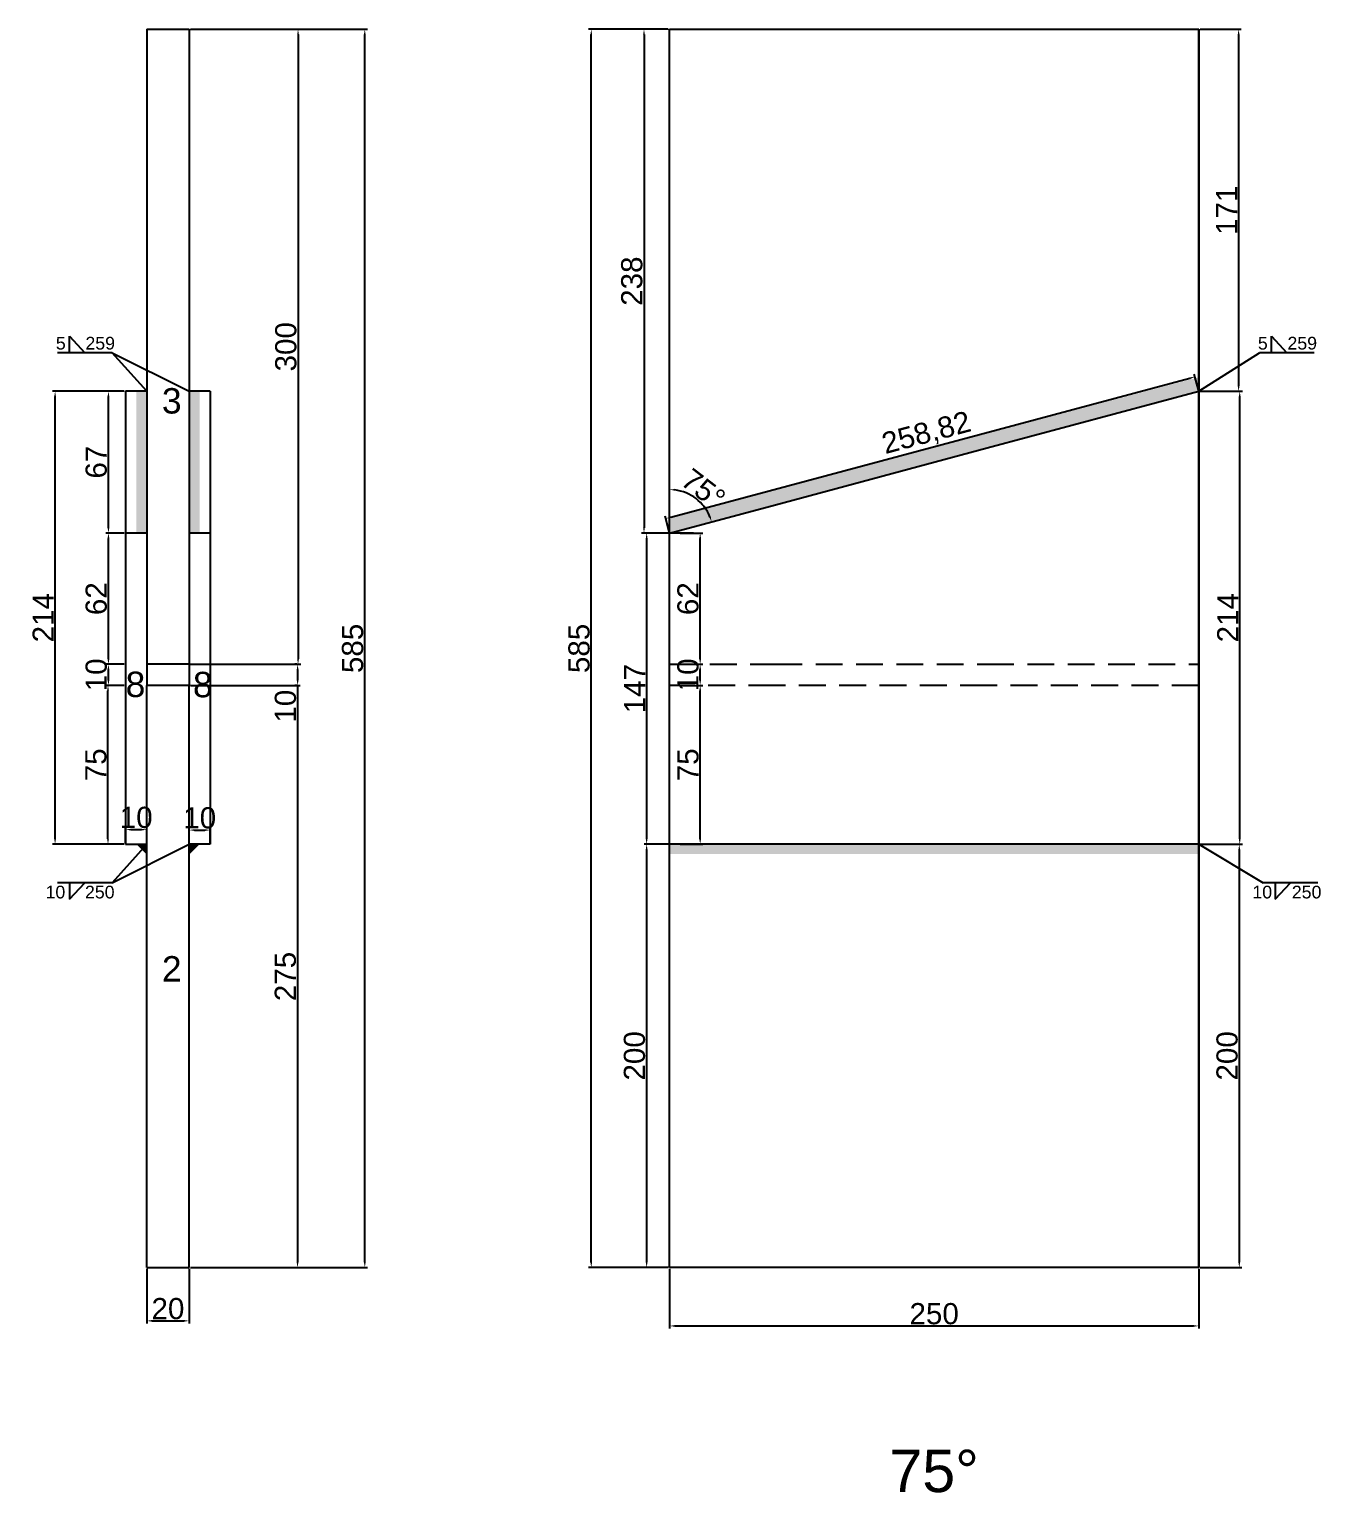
# Model space of a CAD drawing. Header units: millimetres. Extents: x 277 to 35015, y -7843 to 25622.
# Drawn here: x 1917 to 2527, y -7032 to -6341 of the extents above; entities that cross this region are included whole.
import ezdxf

# ---------------------------------------------------------------- set-up
doc = ezdxf.new("R2010")
doc.units = ezdxf.units.MM
doc.linetypes.add('DASHED', pattern=[19.05, 12.7, -6.35])
for name, color, linetype in [('尺寸标注', 6, 'Continuous'), ('标号', 4, 'Continuous'), ('焊缝', 250, 'Continuous')]:
    doc.layers.add(name, color=color, linetype=linetype)
doc.styles.get("Standard").update_dxf_attribs({"font": 'arial.ttf'})
doc.dimstyles.new('ISO-25-JHF', dxfattribs={"dimtxt": 10, "dimasz": 2.5, "dimexe": 1.25, "dimexo": 0.625, "dimtad": 1, "dimtxsty": 'Standard', "dimcen": 2.5, "dimadec": 0, "dimazin": 0, "dimtfac": 1, "dimtmove": 0, "dimatfit": 3, "dimfxl": 1, "dimarcsym": 0})

# ---------------------------------------------------------------- blocks, each defined once
blk = doc.blocks.new('*D908')
at = {"layer": 'Defpoints', "color": 0, "transparency": 16777216}
for p in [(1972.72, -6925.98), (1992.72, -6925.98), (1992.72, -6951.17)]:
    blk.add_point(p, dxfattribs=at)
at = {"layer": '尺寸标注', "color": 0, "lineweight": -2, "transparency": 16777216}
for p, q in [((1972.72, -6926.6), (1972.72, -6952.42)), ((1992.72, -6926.6), (1992.72, -6952.42)), ((1975.22, -6951.17), (1990.22, -6951.17))]:
    blk.add_line(p, q, dxfattribs=at)
at = {"layer": '尺寸标注', "color": 0, "transparency": 16777216}
for points in [[(1975.22, -6950.76), (1975.22, -6951.59), (1972.72, -6951.17)], [(1990.22, -6950.76), (1990.22, -6951.59), (1992.72, -6951.17)]]:
    blk.add_solid(points, dxfattribs=at)
at = {"layer": '尺寸标注', "color": 0, "transparency": 16777216, "insert": (1982.72, -6945.44), "char_height": 10, "attachment_point": 5}
blk.add_mtext('20', dxfattribs=at)
blk = doc.blocks.new('*D909')
at = {"layer": 'Defpoints', "color": 0, "transparency": 16777216}
for p in [(1972.72, -6719.09), (1962.72, -6725.98), (1972.72, -6725.98)]:
    blk.add_point(p, dxfattribs=at)
at = {"layer": '尺寸标注', "color": 0, "lineweight": -2, "transparency": 16777216}
for p, q in [((1962.72, -6725.35), (1962.72, -6717.84)), ((1965.22, -6719.09), (1970.22, -6719.09)), ((1972.72, -6725.35), (1972.72, -6717.84))]:
    blk.add_line(p, q, dxfattribs=at)
at = {"layer": '尺寸标注', "color": 0, "transparency": 16777216}
for points in [[(1965.22, -6718.68), (1965.22, -6719.51), (1962.72, -6719.09)], [(1970.22, -6718.68), (1970.22, -6719.51), (1972.72, -6719.09)]]:
    blk.add_solid(points, dxfattribs=at)
at = {"layer": '尺寸标注', "color": 0, "transparency": 16777216, "insert": (1967.72, -6713.36), "char_height": 10, "attachment_point": 5}
blk.add_mtext('10', dxfattribs=at)
blk = doc.blocks.new('*D910')
at = {"layer": 'Defpoints', "color": 0, "transparency": 16777216}
for p in [(2002.72, -6719.31), (1992.72, -6725.98), (2002.72, -6725.98)]:
    blk.add_point(p, dxfattribs=at)
at = {"layer": '尺寸标注', "color": 0, "lineweight": -2, "transparency": 16777216}
for p, q in [((1992.72, -6725.35), (1992.72, -6718.06)), ((1995.22, -6719.31), (2000.22, -6719.31)), ((2002.72, -6725.35), (2002.72, -6718.06))]:
    blk.add_line(p, q, dxfattribs=at)
at = {"layer": '尺寸标注', "color": 0, "transparency": 16777216}
for points in [[(1995.22, -6718.89), (1995.22, -6719.72), (1992.72, -6719.31)], [(2000.22, -6718.89), (2000.22, -6719.72), (2002.72, -6719.31)]]:
    blk.add_solid(points, dxfattribs=at)
at = {"layer": '尺寸标注', "color": 0, "transparency": 16777216, "insert": (1997.72, -6713.58), "char_height": 10, "attachment_point": 5}
blk.add_mtext('10', dxfattribs=at)
blk = doc.blocks.new('*D942')
at = {"layer": 'Defpoints', "color": 0, "transparency": 16777216}
for p in [(2219.72, -6925.98), (2469.72, -6925.98), (2469.72, -6953.57)]:
    blk.add_point(p, dxfattribs=at)
at = {"layer": '尺寸标注', "color": 0, "lineweight": -2, "transparency": 16777216}
for p, q in [((2219.72, -6926.6), (2219.72, -6954.82)), ((2469.72, -6926.6), (2469.72, -6954.82)), ((2222.22, -6953.57), (2467.22, -6953.57))]:
    blk.add_line(p, q, dxfattribs=at)
at = {"layer": '尺寸标注', "color": 0, "transparency": 16777216}
for points in [[(2222.22, -6953.15), (2222.22, -6953.98), (2219.72, -6953.57)], [(2467.22, -6953.15), (2467.22, -6953.98), (2469.72, -6953.57)]]:
    blk.add_solid(points, dxfattribs=at)
at = {"layer": '尺寸标注', "color": 0, "transparency": 16777216, "insert": (2344.72, -6947.84), "char_height": 10, "attachment_point": 5}
blk.add_mtext('250', dxfattribs=at)
blk = doc.blocks.new('*D943')
at = {"layer": 'Defpoints', "color": 0, "transparency": 16777216}
for p in [(2219.72, -6578.98), (2208.88, -6725.98), (2219.72, -6725.98)]:
    blk.add_point(p, dxfattribs=at)
at = {"layer": '尺寸标注', "color": 0, "lineweight": -2, "transparency": 16777216}
for p, q in [((2219.09, -6578.98), (2207.63, -6578.98)), ((2208.88, -6581.48), (2208.88, -6723.48)), ((2219.09, -6725.98), (2207.63, -6725.98))]:
    blk.add_line(p, q, dxfattribs=at)
at = {"layer": '尺寸标注', "color": 0, "transparency": 16777216}
for points in [[(2208.46, -6581.48), (2209.3, -6581.48), (2208.88, -6578.98)], [(2208.46, -6723.48), (2209.3, -6723.48), (2208.88, -6725.98)]]:
    blk.add_solid(points, dxfattribs=at)
at = {"layer": '尺寸标注', "color": 0, "transparency": 16777216, "insert": (2203.24, -6652.48), "char_height": 10, "attachment_point": 5, "rotation": 90}
blk.add_mtext('147', dxfattribs=at)
blk = doc.blocks.new('*D931')
at = {"layer": 'Defpoints', "color": 0, "transparency": 16777216}
for p in [(2224.16, -6650.98), (2234.17, -6650.98), (2224.16, -6725.98)]:
    blk.add_point(p, dxfattribs=at)
at = {"layer": '尺寸标注', "color": 0, "lineweight": -2, "transparency": 16777216}
for p, q in [((2224.78, -6650.98), (2235.42, -6650.98)), ((2234.17, -6723.48), (2234.17, -6653.48)), ((2224.78, -6725.98), (2235.42, -6725.98))]:
    blk.add_line(p, q, dxfattribs=at)
at = {"layer": '尺寸标注', "color": 0, "transparency": 16777216}
for points in [[(2233.75, -6653.48), (2234.58, -6653.48), (2234.17, -6650.98)], [(2233.75, -6723.48), (2234.58, -6723.48), (2234.17, -6725.98)]]:
    blk.add_solid(points, dxfattribs=at)
at = {"layer": '尺寸标注', "color": 0, "transparency": 16777216, "insert": (2228.46, -6688.48), "char_height": 10, "attachment_point": 5, "rotation": 90}
blk.add_mtext('75', dxfattribs=at)
blk = doc.blocks.new('*D932')
at = {"layer": 'Defpoints', "color": 0, "transparency": 16777216}
for p in [(2224.16, -6640.98), (2234.17, -6640.98), (2224.16, -6650.98)]:
    blk.add_point(p, dxfattribs=at)
at = {"layer": '尺寸标注', "color": 0, "lineweight": -2, "transparency": 16777216}
for p, q in [((2224.78, -6640.98), (2235.42, -6640.98)), ((2234.17, -6648.48), (2234.17, -6643.48)), ((2224.78, -6650.98), (2235.42, -6650.98))]:
    blk.add_line(p, q, dxfattribs=at)
at = {"layer": '尺寸标注', "color": 0, "transparency": 16777216}
for points in [[(2233.75, -6643.48), (2234.58, -6643.48), (2234.17, -6640.98)], [(2233.75, -6648.48), (2234.58, -6648.48), (2234.17, -6650.98)]]:
    blk.add_solid(points, dxfattribs=at)
at = {"layer": '尺寸标注', "color": 0, "transparency": 16777216, "insert": (2228.44, -6645.98), "char_height": 10, "attachment_point": 5, "rotation": 90}
blk.add_mtext('10', dxfattribs=at)
blk = doc.blocks.new('*D933')
at = {"layer": 'Defpoints', "color": 0, "transparency": 16777216}
for p in [(2224.16, -6578.98), (2234.17, -6578.98), (2224.16, -6640.98)]:
    blk.add_point(p, dxfattribs=at)
at = {"layer": '尺寸标注', "color": 0, "lineweight": -2, "transparency": 16777216}
for p, q in [((2224.78, -6578.98), (2235.42, -6578.98)), ((2234.17, -6638.48), (2234.17, -6581.48)), ((2224.78, -6640.98), (2235.42, -6640.98))]:
    blk.add_line(p, q, dxfattribs=at)
at = {"layer": '尺寸标注', "color": 0, "transparency": 16777216}
for points in [[(2233.75, -6581.48), (2234.58, -6581.48), (2234.17, -6578.98)], [(2233.75, -6638.48), (2234.58, -6638.48), (2234.17, -6640.98)]]:
    blk.add_solid(points, dxfattribs=at)
at = {"layer": '尺寸标注', "color": 0, "transparency": 16777216, "insert": (2228.44, -6609.98), "char_height": 10, "attachment_point": 5, "rotation": 90}
blk.add_mtext('62', dxfattribs=at)
blk = doc.blocks.new('*D944')
at = {"layer": 'Defpoints', "color": 0, "transparency": 16777216}
for p in [(2469.72, -6511.99), (2489.08, -6511.99), (2469.72, -6725.98)]:
    blk.add_point(p, dxfattribs=at)
at = {"layer": '尺寸标注', "color": 0, "lineweight": -2, "transparency": 16777216}
for p, q in [((2470.34, -6511.99), (2490.33, -6511.99)), ((2489.08, -6723.48), (2489.08, -6514.49)), ((2470.34, -6725.98), (2490.33, -6725.98))]:
    blk.add_line(p, q, dxfattribs=at)
at = {"layer": '尺寸标注', "color": 0, "transparency": 16777216}
for points in [[(2488.66, -6514.49), (2489.49, -6514.49), (2489.08, -6511.99)], [(2488.66, -6723.48), (2489.49, -6723.48), (2489.08, -6725.98)]]:
    blk.add_solid(points, dxfattribs=at)
at = {"layer": '尺寸标注', "color": 0, "transparency": 16777216, "insert": (2483.43, -6618.98), "char_height": 10, "attachment_point": 5, "rotation": 90}
blk.add_mtext('214', dxfattribs=at)
blk = doc.blocks.new('*D935')
at = {"layer": 'Defpoints', "color": 0, "transparency": 16777216}
for p in [(2182.71, -6340.98), (2219.72, -6340.98), (2219.72, -6925.98)]:
    blk.add_point(p, dxfattribs=at)
at = {"layer": '尺寸标注', "color": 0, "lineweight": -2, "transparency": 16777216}
for p, q in [((2219.09, -6340.98), (2181.46, -6340.98)), ((2182.71, -6923.48), (2182.71, -6343.48)), ((2219.09, -6925.98), (2181.46, -6925.98))]:
    blk.add_line(p, q, dxfattribs=at)
at = {"layer": '尺寸标注', "color": 0, "transparency": 16777216}
for points in [[(2182.3, -6343.48), (2183.13, -6343.48), (2182.71, -6340.98)], [(2182.3, -6923.48), (2183.13, -6923.48), (2182.71, -6925.98)]]:
    blk.add_solid(points, dxfattribs=at)
at = {"layer": '尺寸标注', "color": 0, "transparency": 16777216, "insert": (2176.98, -6633.48), "char_height": 10, "attachment_point": 5, "rotation": 90}
blk.add_mtext('585', dxfattribs=at)
blk = doc.blocks.new('*D947')
at = {"layer": 'Defpoints', "color": 0, "transparency": 16777216}
for p in [(2219.72, -6340.98), (2207.63, -6578.98), (2219.72, -6578.98)]:
    blk.add_point(p, dxfattribs=at)
at = {"layer": '尺寸标注', "color": 0, "lineweight": -2, "transparency": 16777216}
for p, q in [((2219.09, -6340.98), (2206.38, -6340.98)), ((2207.63, -6343.48), (2207.63, -6576.48)), ((2219.09, -6578.98), (2206.38, -6578.98))]:
    blk.add_line(p, q, dxfattribs=at)
at = {"layer": '尺寸标注', "color": 0, "transparency": 16777216}
for points in [[(2207.21, -6343.48), (2208.05, -6343.48), (2207.63, -6340.98)], [(2207.21, -6576.48), (2208.05, -6576.48), (2207.63, -6578.98)]]:
    blk.add_solid(points, dxfattribs=at)
at = {"layer": '尺寸标注', "color": 0, "transparency": 16777216, "insert": (2201.9, -6459.98), "char_height": 10, "attachment_point": 5, "rotation": 90}
blk.add_mtext('238', dxfattribs=at)
blk = doc.blocks.new('*D952')
at = {"layer": 'Defpoints', "color": 0, "transparency": 16777216}
for p in [(1992.72, -6340.98), (1992.72, -6640.98), (2044.19, -6640.98)]:
    blk.add_point(p, dxfattribs=at)
at = {"layer": '尺寸标注', "color": 0, "lineweight": -2, "transparency": 16777216}
for p, q in [((1993.35, -6340.98), (2045.44, -6340.98)), ((2044.19, -6343.48), (2044.19, -6638.48)), ((1993.35, -6640.98), (2045.44, -6640.98))]:
    blk.add_line(p, q, dxfattribs=at)
at = {"layer": '尺寸标注', "color": 0, "transparency": 16777216}
for points in [[(2043.77, -6343.48), (2044.61, -6343.48), (2044.19, -6340.98)], [(2043.77, -6638.48), (2044.61, -6638.48), (2044.19, -6640.98)]]:
    blk.add_solid(points, dxfattribs=at)
at = {"layer": '尺寸标注', "color": 0, "transparency": 16777216, "insert": (2038.45, -6490.98), "char_height": 10, "attachment_point": 5, "rotation": 90}
blk.add_mtext('300', dxfattribs=at)
blk = doc.blocks.new('*D953')
at = {"layer": 'Defpoints', "color": 0, "transparency": 16777216}
for p in [(2044.19, -6640.98), (2043.98, -6650.98), (2044.19, -6650.98)]:
    blk.add_point(p, dxfattribs=at)
at = {"layer": '尺寸标注', "color": 0, "lineweight": -2, "transparency": 16777216}
for p, q in [((2043.56, -6640.98), (2042.73, -6640.98)), ((2043.98, -6643.48), (2043.98, -6648.48)), ((2043.56, -6650.98), (2042.73, -6650.98)), ((2043.98, -6650.98), (2043.98, -6668.08))]:
    blk.add_line(p, q, dxfattribs=at)
at = {"layer": '尺寸标注', "color": 0, "transparency": 16777216}
for points in [[(2043.56, -6643.48), (2044.4, -6643.48), (2043.98, -6640.98)], [(2043.56, -6648.48), (2044.4, -6648.48), (2043.98, -6650.98)]]:
    blk.add_solid(points, dxfattribs=at)
at = {"layer": '尺寸标注', "color": 0, "transparency": 16777216, "insert": (2038.25, -6660.78), "char_height": 10, "attachment_point": 5, "rotation": 90}
blk.add_mtext('10', dxfattribs=at)
blk = doc.blocks.new('*D955')
at = {"layer": 'Defpoints', "color": 0, "transparency": 16777216}
for p in [(1992.72, -6340.98), (2075.72, -6340.98), (1992.72, -6925.98)]:
    blk.add_point(p, dxfattribs=at)
at = {"layer": '尺寸标注', "color": 0, "lineweight": -2, "transparency": 16777216}
for p, q in [((1993.35, -6340.98), (2076.97, -6340.98)), ((2075.72, -6923.48), (2075.72, -6343.48)), ((1993.35, -6925.98), (2076.97, -6925.98))]:
    blk.add_line(p, q, dxfattribs=at)
at = {"layer": '尺寸标注', "color": 0, "transparency": 16777216}
for points in [[(2075.3, -6343.48), (2076.13, -6343.48), (2075.72, -6340.98)], [(2075.3, -6923.48), (2076.13, -6923.48), (2075.72, -6925.98)]]:
    blk.add_solid(points, dxfattribs=at)
at = {"layer": '尺寸标注', "color": 0, "transparency": 16777216, "insert": (2069.98, -6633.48), "char_height": 10, "attachment_point": 5, "rotation": 90}
blk.add_mtext('585', dxfattribs=at)
blk = doc.blocks.new('*D956')
at = {"layer": 'Defpoints', "color": 0, "transparency": 16777216}
for p in [(1992.72, -6650.98), (1992.72, -6925.98), (2043.95, -6925.98)]:
    blk.add_point(p, dxfattribs=at)
at = {"layer": '尺寸标注', "color": 0, "lineweight": -2, "transparency": 16777216}
for p, q in [((1993.35, -6650.98), (2045.2, -6650.98)), ((2043.95, -6653.48), (2043.95, -6923.48)), ((1993.35, -6925.98), (2045.2, -6925.98))]:
    blk.add_line(p, q, dxfattribs=at)
at = {"layer": '尺寸标注', "color": 0, "transparency": 16777216}
for points in [[(2043.53, -6653.48), (2044.36, -6653.48), (2043.95, -6650.98)], [(2043.53, -6923.48), (2044.36, -6923.48), (2043.95, -6925.98)]]:
    blk.add_solid(points, dxfattribs=at)
at = {"layer": '尺寸标注', "color": 0, "transparency": 16777216, "insert": (2038.22, -6788.48), "char_height": 10, "attachment_point": 5, "rotation": 90}
blk.add_mtext('275', dxfattribs=at)
blk = doc.blocks.new('*D985')
at = {"layer": 'Defpoints', "color": 0, "transparency": 16777216}
for p in [(2467.89, -6505.18), (2469.72, -6511.99), (2219.72, -6578.98)]:
    blk.add_point(p, dxfattribs=at)
at = {"layer": '尺寸标注', "color": 0, "lineweight": -2, "transparency": 16777216}
for p, q in [((2220.31, -6571.52), (2465.48, -6505.82)), ((2469.56, -6511.39), (2467.57, -6503.97)), ((2219.56, -6578.37), (2217.57, -6570.96))]:
    blk.add_line(p, q, dxfattribs=at)
at = {"layer": '尺寸标注', "color": 0, "transparency": 16777216}
for points in [[(2465.37, -6505.42), (2465.59, -6506.23), (2467.89, -6505.18)], [(2220.2, -6571.11), (2220.42, -6571.92), (2217.89, -6572.16)]]:
    blk.add_solid(points, dxfattribs=at)
at = {"layer": '尺寸标注', "color": 0, "transparency": 16777216, "insert": (2341.18, -6532.26), "char_height": 10, "attachment_point": 5, "rotation": 15}
blk.add_mtext('258,82', dxfattribs=at)
blk = doc.blocks.new('*D986')
at = {"layer": 'Defpoints', "color": 0, "transparency": 16777216}
for p in [(1954.39, -6650.98), (1962.72, -6650.98), (1962.72, -6725.98)]:
    blk.add_point(p, dxfattribs=at)
at = {"layer": '尺寸标注', "color": 0, "lineweight": -2, "transparency": 16777216}
for p, q in [((1962.1, -6650.98), (1953.14, -6650.98)), ((1954.39, -6723.48), (1954.39, -6653.48)), ((1962.1, -6725.98), (1953.14, -6725.98))]:
    blk.add_line(p, q, dxfattribs=at)
at = {"layer": '尺寸标注', "color": 0, "transparency": 16777216}
for points in [[(1953.98, -6653.48), (1954.81, -6653.48), (1954.39, -6650.98)], [(1953.98, -6723.48), (1954.81, -6723.48), (1954.39, -6725.98)]]:
    blk.add_solid(points, dxfattribs=at)
at = {"layer": '尺寸标注', "color": 0, "transparency": 16777216, "insert": (1948.68, -6688.48), "char_height": 10, "attachment_point": 5, "rotation": 90}
blk.add_mtext('75', dxfattribs=at)
blk = doc.blocks.new('*D987')
at = {"layer": 'Defpoints', "color": 0, "transparency": 16777216}
for p in [(1954.6, -6578.98), (1962.72, -6578.98), (1962.72, -6640.98)]:
    blk.add_point(p, dxfattribs=at)
at = {"layer": '尺寸标注', "color": 0, "lineweight": -2, "transparency": 16777216}
for p, q in [((1962.1, -6578.98), (1953.35, -6578.98)), ((1954.6, -6638.48), (1954.6, -6581.48)), ((1962.1, -6640.98), (1953.35, -6640.98))]:
    blk.add_line(p, q, dxfattribs=at)
at = {"layer": '尺寸标注', "color": 0, "transparency": 16777216}
for points in [[(1954.19, -6581.48), (1955.02, -6581.48), (1954.6, -6578.98)], [(1954.19, -6638.48), (1955.02, -6638.48), (1954.6, -6640.98)]]:
    blk.add_solid(points, dxfattribs=at)
at = {"layer": '尺寸标注', "color": 0, "transparency": 16777216, "insert": (1948.87, -6609.98), "char_height": 10, "attachment_point": 5, "rotation": 90}
blk.add_mtext('62', dxfattribs=at)
blk = doc.blocks.new('*D988')
at = {"layer": 'Defpoints', "color": 0, "transparency": 16777216}
for p in [(1954.6, -6640.98), (1962.72, -6640.98), (1962.72, -6650.98)]:
    blk.add_point(p, dxfattribs=at)
at = {"layer": '尺寸标注', "color": 0, "lineweight": -2, "transparency": 16777216}
for p, q in [((1962.1, -6640.98), (1953.35, -6640.98)), ((1954.6, -6648.48), (1954.6, -6643.48)), ((1962.1, -6650.98), (1953.35, -6650.98))]:
    blk.add_line(p, q, dxfattribs=at)
at = {"layer": '尺寸标注', "color": 0, "transparency": 16777216}
for points in [[(1954.19, -6643.48), (1955.02, -6643.48), (1954.6, -6640.98)], [(1954.19, -6648.48), (1955.02, -6648.48), (1954.6, -6650.98)]]:
    blk.add_solid(points, dxfattribs=at)
at = {"layer": '尺寸标注', "color": 0, "transparency": 16777216, "insert": (1948.87, -6645.98), "char_height": 10, "attachment_point": 5, "rotation": 90}
blk.add_mtext('10', dxfattribs=at)
blk = doc.blocks.new('*D989')
at = {"layer": 'Defpoints', "color": 0, "transparency": 16777216}
for p in [(2208.88, -6725.98), (2208.88, -6925.98), (2208.88, -6925.98)]:
    blk.add_point(p, dxfattribs=at)
at = {"layer": '尺寸标注', "color": 0, "lineweight": -2, "transparency": 16777216}
for p, q in [((2208.26, -6725.98), (2207.63, -6725.98)), ((2208.88, -6728.48), (2208.88, -6923.48)), ((2208.26, -6925.98), (2207.63, -6925.98))]:
    blk.add_line(p, q, dxfattribs=at)
at = {"layer": '尺寸标注', "color": 0, "transparency": 16777216}
for points in [[(2208.46, -6728.48), (2209.3, -6728.48), (2208.88, -6725.98)], [(2208.46, -6923.48), (2209.3, -6923.48), (2208.88, -6925.98)]]:
    blk.add_solid(points, dxfattribs=at)
at = {"layer": '尺寸标注', "color": 0, "transparency": 16777216, "insert": (2203.15, -6825.98), "char_height": 10, "attachment_point": 5, "rotation": 90}
blk.add_mtext('200', dxfattribs=at)
blk = doc.blocks.new('*D990')
at = {"layer": 'Defpoints', "color": 0, "transparency": 16777216}
for p in [(1954.6, -6511.99), (1962.72, -6511.99), (1962.72, -6578.98)]:
    blk.add_point(p, dxfattribs=at)
at = {"layer": '尺寸标注', "color": 0, "lineweight": -2, "transparency": 16777216}
for p, q in [((1962.1, -6511.99), (1953.35, -6511.99)), ((1954.6, -6576.48), (1954.6, -6514.49)), ((1962.1, -6578.98), (1953.35, -6578.98))]:
    blk.add_line(p, q, dxfattribs=at)
at = {"layer": '尺寸标注', "color": 0, "transparency": 16777216}
for points in [[(1954.19, -6514.49), (1955.02, -6514.49), (1954.6, -6511.99)], [(1954.19, -6576.48), (1955.02, -6576.48), (1954.6, -6578.98)]]:
    blk.add_solid(points, dxfattribs=at)
at = {"layer": '尺寸标注', "color": 0, "transparency": 16777216, "insert": (1948.87, -6545.48), "char_height": 10, "attachment_point": 5, "rotation": 90}
blk.add_mtext('67', dxfattribs=at)
blk = doc.blocks.new('*D991')
at = {"layer": 'Defpoints', "color": 0, "transparency": 16777216}
for p in [(2469.72, -6340.98), (2469.72, -6511.99), (2488.55, -6511.99)]:
    blk.add_point(p, dxfattribs=at)
at = {"layer": '尺寸标注', "color": 0, "lineweight": -2, "transparency": 16777216}
for p, q in [((2470.34, -6340.98), (2489.8, -6340.98)), ((2488.55, -6343.48), (2488.55, -6509.49)), ((2470.34, -6511.99), (2489.8, -6511.99))]:
    blk.add_line(p, q, dxfattribs=at)
at = {"layer": '尺寸标注', "color": 0, "transparency": 16777216}
for points in [[(2488.14, -6343.48), (2488.97, -6343.48), (2488.55, -6340.98)], [(2488.14, -6509.49), (2488.97, -6509.49), (2488.55, -6511.99)]]:
    blk.add_solid(points, dxfattribs=at)
at = {"layer": '尺寸标注', "color": 0, "transparency": 16777216, "insert": (2482.91, -6426.48), "char_height": 10, "attachment_point": 5, "rotation": 90}
blk.add_mtext('171', dxfattribs=at)
blk = doc.blocks.new('*D992')
at = {"layer": 'Defpoints', "color": 0, "transparency": 16777216}
for p in [(2469.72, -6725.98), (2469.72, -6925.98), (2488.87, -6925.98)]:
    blk.add_point(p, dxfattribs=at)
at = {"layer": '尺寸标注', "color": 0, "lineweight": -2, "transparency": 16777216}
for p, q in [((2470.34, -6725.98), (2490.12, -6725.98)), ((2488.87, -6728.48), (2488.87, -6923.48)), ((2470.34, -6925.98), (2490.12, -6925.98))]:
    blk.add_line(p, q, dxfattribs=at)
at = {"layer": '尺寸标注', "color": 0, "transparency": 16777216}
for points in [[(2488.45, -6728.48), (2489.29, -6728.48), (2488.87, -6725.98)], [(2488.45, -6923.48), (2489.29, -6923.48), (2488.87, -6925.98)]]:
    blk.add_solid(points, dxfattribs=at)
at = {"layer": '尺寸标注', "color": 0, "transparency": 16777216, "insert": (2483.14, -6825.98), "char_height": 10, "attachment_point": 5, "rotation": 90}
blk.add_mtext('200', dxfattribs=at)
blk = doc.blocks.new('*D1010')
at = {"layer": 'Defpoints', "color": 0, "transparency": 16777216}
for p in [(2219.72, -6340.98), (2469.72, -6511.99), (2235.45, -6565.77), (2219.72, -6578.98), (2219.72, -6925.98)]:
    blk.add_point(p, dxfattribs=at)
at = {"layer": '尺寸标注', "color": 0, "lineweight": -2, "transparency": 16777216}
blk.add_arc((2219.72, -6578.98), 20.54, 21.97799, 83.02201, dxfattribs=at)
at = {"layer": '尺寸标注', "color": 0, "transparency": 16777216}
for points in [[(2222.19, -6559), (2222.24, -6558.17), (2219.72, -6558.44)], [(2239.16, -6571.16), (2238.37, -6571.42), (2239.56, -6573.66)]]:
    blk.add_solid(points, dxfattribs=at)
at = {"layer": '尺寸标注', "color": 0, "transparency": 16777216, "insert": (2235.7, -6558.15), "char_height": 10, "attachment_point": 5, "rotation": 322.5}
blk.add_mtext('75°', dxfattribs=at)
blk = doc.blocks.new('*D1022')
at = {"layer": 'Defpoints', "color": 0, "transparency": 16777216}
for p in [(1929.4, -6511.99), (1962.72, -6511.99), (1962.72, -6725.98)]:
    blk.add_point(p, dxfattribs=at)
at = {"layer": '尺寸标注', "color": 0, "lineweight": -2, "transparency": 16777216}
for p, q in [((1962.1, -6511.99), (1928.15, -6511.99)), ((1929.4, -6723.48), (1929.4, -6514.49)), ((1962.1, -6725.98), (1928.15, -6725.98))]:
    blk.add_line(p, q, dxfattribs=at)
at = {"layer": '尺寸标注', "color": 0, "transparency": 16777216}
for points in [[(1928.99, -6514.49), (1929.82, -6514.49), (1929.4, -6511.99)], [(1928.99, -6723.48), (1929.82, -6723.48), (1929.4, -6725.98)]]:
    blk.add_solid(points, dxfattribs=at)
at = {"layer": '尺寸标注', "color": 0, "transparency": 16777216, "insert": (1923.76, -6618.98), "char_height": 10, "attachment_point": 5, "rotation": 90}
blk.add_mtext('214', dxfattribs=at)

msp = doc.modelspace()

# ---------------------------------------------------------------- hatches: boundary and pattern name
at = {"layer": '焊缝'}
h = msp.add_hatch(color=250, dxfattribs=at)
h.dxf.hatch_style = 1
h.paths.add_polyline_path([(2219.718, -6571.987), (2219.718, -6578.976), (2469.718, -6511.989), (2469.718, -6505.351)])
h = msp.add_hatch(color=250, dxfattribs=at)
h.dxf.hatch_style = 1
h.paths.add_polyline_path([(1972.735, -6511.989), (1967.735, -6511.989), (1967.735, -6578.976), (1972.735, -6578.976)])
h = msp.add_hatch(color=250, dxfattribs=at)
h.dxf.hatch_style = 1
h.paths.add_polyline_path([(1997.735, -6511.989), (1992.735, -6511.989), (1992.735, -6578.976), (1997.735, -6578.976)])
h = msp.add_hatch(color=250, dxfattribs=at)
h.dxf.hatch_style = 1
h.paths.add_polyline_path([(1972.72, -6730.976), (1967.72, -6725.976), (1972.72, -6725.976)])
h = msp.add_hatch(color=250, dxfattribs=at)
h.dxf.hatch_style = 1
h.paths.add_polyline_path([(1992.72, -6730.976), (1997.72, -6725.976), (1992.72, -6725.976)])
h = msp.add_hatch(color=250, dxfattribs=at)
h.dxf.hatch_style = 1
h.paths.add_polyline_path([(2219.718, -6725.546), (2219.718, -6730.546), (2469.718, -6730.546), (2469.718, -6725.546)])

# ---------------------------------------------------------------- linework, layer by layer
for p, q in [((1972.72, -6340.976), (1992.72, -6340.976)), ((1972.72, -6340.976), (1972.72, -6640.976)), ((1992.72, -6340.976), (1992.72, -6640.976)), ((2219.718, -6925.976), (2219.718, -6340.976)), ((2219.718, -6340.976), (2469.718, -6340.976)), ((2469.718, -6340.976), (2469.718, -6925.976)), ((2469.718, -6925.976), (2469.718, -6340.976)), ((1962.72, -6511.989), (1962.72, -6725.976)), ((1972.72, -6511.989), (1962.72, -6511.989)), ((2002.72, -6511.989), (1992.72, -6511.989)), ((2002.72, -6511.989), (2002.72, -6725.976)), ((2369.718, -6538.784), (2469.718, -6511.989)), ((2269.718, -6565.579), (2369.718, -6538.784)), ((2219.718, -6578.976), (2269.718, -6565.579)), ((1972.72, -6578.976), (1962.72, -6578.976)), ((2002.72, -6578.976), (1992.72, -6578.976)), ((1992.72, -6640.976), (1972.72, -6640.976)), ((1972.72, -6640.976), (1972.72, -6650.976)), ((1992.72, -6640.976), (1992.72, -6650.976)), ((1992.72, -6650.976), (1972.72, -6650.976)), ((1972.72, -6925.976), (1972.72, -6650.976)), ((1992.72, -6925.976), (1992.72, -6650.976)), ((1962.72, -6725.976), (1972.72, -6725.976)), ((2002.72, -6725.976), (1992.72, -6725.976)), ((2269.718, -6725.976), (2219.718, -6725.976)), ((2369.718, -6725.976), (2269.718, -6725.976)), ((2469.718, -6725.976), (2369.718, -6725.976)), ((1972.72, -6925.976), (1992.72, -6925.976)), ((2269.718, -6925.976), (2219.718, -6925.976)), ((2369.718, -6925.976), (2269.718, -6925.976)), ((2469.718, -6925.976), (2369.718, -6925.976))]:
    msp.add_line(p, q)
at = {"linetype": 'DASHED'}
for p, q in [((2219.718, -6640.976), (2269.718, -6640.976)), ((2269.718, -6640.976), (2369.718, -6640.976)), ((2369.718, -6640.976), (2469.718, -6640.976)), ((2269.718, -6650.976), (2219.718, -6650.976)), ((2369.718, -6650.976), (2269.718, -6650.976)), ((2469.718, -6650.976), (2369.718, -6650.976))]:
    msp.add_line(p, q, dxfattribs=at)
at = {"layer": '尺寸标注'}
for p, q in [((1936.216, -6493.799), (1936.216, -6486.035)), ((1936.216, -6486.035), (1943.447, -6493.799)), ((2504.125, -6493.799), (2504.125, -6486.035)), ((2504.125, -6486.035), (2511.357, -6493.799)), ((1956.329, -6493.799), (1930.566, -6493.799)), ((1972.72, -6511.989), (1956.329, -6493.799)), ((1956.329, -6493.799), (1992.72, -6511.989)), ((2469.718, -6511.989), (2498.475, -6493.799)), ((2524.238, -6493.799), (2498.475, -6493.799)), ((2230.977, -6578.976), (2217.642, -6578.976)), ((1972.72, -6725.976), (1956.329, -6744.166)), ((1956.329, -6744.166), (1992.72, -6725.976)), ((2469.718, -6725.976), (2500.168, -6744.166)), ((1956.329, -6744.166), (1930.566, -6744.166)), ((1936.216, -6744.166), (1936.216, -6751.931)), ((1936.216, -6751.931), (1943.447, -6744.166)), ((2525.931, -6744.166), (2500.168, -6744.166)), ((2505.817, -6744.166), (2505.817, -6751.931)), ((2505.817, -6751.931), (2513.049, -6744.166))]:
    msp.add_line(p, q, dxfattribs=at)

# ---------------------------------------------------------------- texts
at = {"insert": (2323.577, -7012.082), "char_height": 20, "attachment_point": 1}
msp.add_mtext_dynamic_manual_height_columns('75° ', width=70.10425, gutter_width=12.5, heights=[0], dxfattribs=at)
at = {"layer": '尺寸标注', "char_height": 6}
for s, insert, attachment_point in [('5    259', (1929.746, -6486.282), 1), ('5    259', (2497.655, -6486.282), 1), ('\\pt0;10    250', (1924.874, -6751.683), 7), ('10    250', (2495.061, -6751.683), 7)]:
    msp.add_mtext_dynamic_manual_height_columns(s, width=68.30832, gutter_width=12.5, heights=[0], dxfattribs=dict(at, insert=insert, attachment_point=attachment_point))
at = {"layer": '标号', "char_height": 12, "attachment_point": 7}
for s, insert in [('3', (1979.856, -6522.687)), ('8 ', (1962.72, -6656.623)), ('8 ', (1994.541, -6656.725)), ('2 ', (1979.856, -6790.86))]:
    msp.add_mtext_dynamic_manual_height_columns(s, width=70.10425, gutter_width=12.5, heights=[0], dxfattribs=dict(at, insert=insert))

# ---------------------------------------------------------------- dimensions: what is measured, and where the dimension line sits
at = {"layer": '尺寸标注'}
for p1, p2, distance, picture, middle in [((1992.72, -6340.976), (1992.72, -6640.976), 51.469, '*D952', (2038.455, -6490.976)), ((1992.72, -6925.976), (1992.72, -6340.976), -82.995, '*D955', (2069.984, -6633.476)), ((2219.718, -6925.976), (2219.718, -6340.976), 37.005, '*D935', (2176.982, -6633.476)), ((2219.718, -6340.976), (2219.718, -6578.976), -12.087, '*D947', (2201.897, -6459.976)), ((2219.718, -6578.976), (2469.718, -6511.989), 7.052, '*D985', (2341.175, -6532.262)), ((1962.72, -6640.976), (1962.72, -6578.976), 8.118, '*D987', (1948.871, -6609.976)), ((2219.718, -6578.976), (2219.718, -6725.976), -10.837, '*D943', (2203.235, -6652.476)), ((2224.159, -6640.976), (2224.159, -6578.976), -10.009, '*D933', (2228.437, -6609.976)), ((2044.189, -6640.976), (2044.189, -6650.976), -0.208, '*D953', (2038.25, -6660.776)), ((1962.72, -6725.976), (1962.72, -6650.976), 8.327, '*D986', (1948.683, -6688.476)), ((1992.72, -6650.976), (1992.72, -6925.976), 51.227, '*D956', (2038.216, -6788.476)), ((2224.159, -6725.976), (2224.159, -6650.976), -10.009, '*D931', (2228.458, -6688.476)), ((2208.881, -6725.976), (2208.881, -6925.976), 0, '*D989', (2203.15, -6825.976)), ((2469.718, -6725.976), (2469.718, -6925.976), 19.151, '*D992', (2483.138, -6825.976)), ((2219.718, -6925.976), (2469.718, -6925.976), -27.59, '*D942', (2344.718, -6947.836))]:
    dim = msp.add_aligned_dim(p1=p1, p2=p2, distance=distance, dimstyle='ISO-25-JHF', dxfattribs=at)
    dim.commit()
    dim.dimension.update_dxf_attribs({"geometry": picture, "text_midpoint": middle})
dim = msp.add_angular_dim_2l(base=(2235.452, -6565.773), line1=((2219.718, -6925.976), (2219.718, -6340.976)), line2=((2219.718, -6578.976), (2469.718, -6511.989)), dimstyle='ISO-25-JHF', dxfattribs=at)
dim.commit()
dim.dimension.update_dxf_attribs({"geometry": '*D1010', "text_midpoint": (2235.698, -6558.15)})
for p1, p2, distance, text, picture, middle in [((2469.718, -6340.976), (2469.718, -6511.989), 18.836, '171', '*D991', (2482.909, -6426.483)), ((1962.72, -6725.976), (1962.72, -6511.989), 33.315, '214', '*D1022', (1923.759, -6618.983)), ((1962.72, -6578.976), (1962.72, -6511.989), 8.118, '67', '*D990', (1948.871, -6545.483)), ((2469.718, -6725.976), (2469.718, -6511.989), -19.36, '214', '*D944', (2483.432, -6618.983))]:
    dim = msp.add_aligned_dim(p1=p1, p2=p2, distance=distance, text=text, dimstyle='ISO-25-JHF', dxfattribs=at)
    dim.commit()
    dim.dimension.update_dxf_attribs({"geometry": picture, "text_midpoint": middle})
for base, p1, p2, angle, picture, middle in [((1954.602, -6640.976), (1962.72, -6650.976), (1962.72, -6640.976), 90, '*D988', (1954.602, -6645.976)), ((2234.168, -6640.976), (2224.159, -6650.976), (2224.159, -6640.976), 90, '*D932', (2234.168, -6645.976)), ((1972.72, -6719.094), (1962.72, -6725.976), (1972.72, -6725.976), 0, '*D909', (1967.72, -6719.094)), ((2002.72, -6719.307), (1992.72, -6725.976), (2002.72, -6725.976), 0, '*D910', (1997.72, -6719.307)), ((1992.72, -6951.174), (1972.72, -6925.976), (1992.72, -6925.976), 0, '*D908', (1982.72, -6951.174))]:
    dim = msp.add_linear_dim(base=base, p1=p1, p2=p2, angle=angle, dimstyle='ISO-25-JHF', dxfattribs=at)
    dim.commit()
    dim.dimension.update_dxf_attribs({"geometry": picture, "text_midpoint": middle, "dimtype": 161})

doc.saveas('drawing.dxf')
